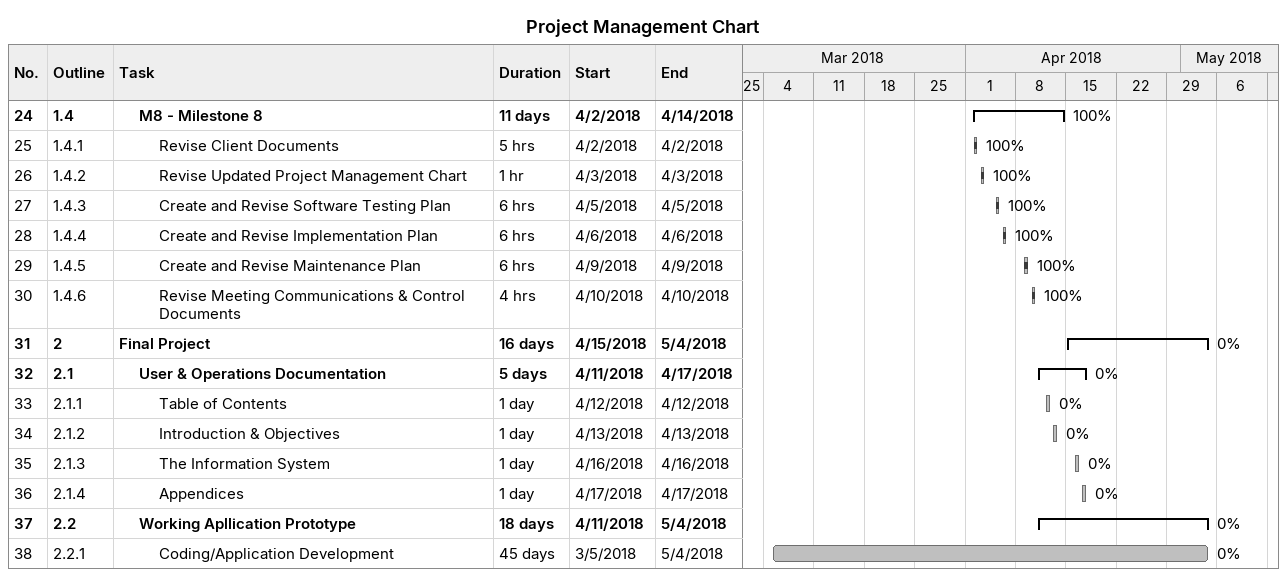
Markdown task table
Project Management Chart

| ID | WBS | Task | Duration | Start | Finish | % complete |
|---|---|---|---|---|---|---|
| 24 | 1.4 | **M8 - Milestone 8** | 11d | 2018-04-02 | 2018-04-14 | 100 |
| 25 | 1.4.1 | Revise Client Documents | 5h | 2018-04-02 | 2018-04-02 | 100 |
| 26 | 1.4.2 | Revise Updated Project Management Chart | 1h | 2018-04-03 | 2018-04-03 | 100 |
| 27 | 1.4.3 | Create and Revise Software Testing Plan | 6h | 2018-04-05 | 2018-04-05 | 100 |
| 28 | 1.4.4 | Create and Revise Implementation Plan | 6h | 2018-04-06 | 2018-04-06 | 100 |
| 29 | 1.4.5 | Create and Revise Maintenance Plan | 6h | 2018-04-09 | 2018-04-09 | 100 |
| 30 | 1.4.6 | Revise Meeting Communications & Control Documents | 4h | 2018-04-10 | 2018-04-10 | 100 |
| 31 | 2 | **Final Project** | 16d | 2018-04-15 | 2018-05-04 | 0 |
| 32 | 2.1 | **User & Operations Documentation** | 5d | 2018-04-11 | 2018-04-17 | 0 |
| 33 | 2.1.1 | Table of Contents | 1d | 2018-04-12 | 2018-04-12 | 0 |
| 34 | 2.1.2 | Introduction & Objectives | 1d | 2018-04-13 | 2018-04-13 | 0 |
| 35 | 2.1.3 | The Information System | 1d | 2018-04-16 | 2018-04-16 | 0 |
| 36 | 2.1.4 | Appendices | 1d | 2018-04-17 | 2018-04-17 | 0 |
| 37 | 2.2 | **Working Apllication Prototype** | 18d | 2018-04-11 | 2018-05-04 | 0 |
| 38 | 2.2.1 | Coding/Application Development | 45d | 2018-03-05 | 2018-05-04 | 0 |
